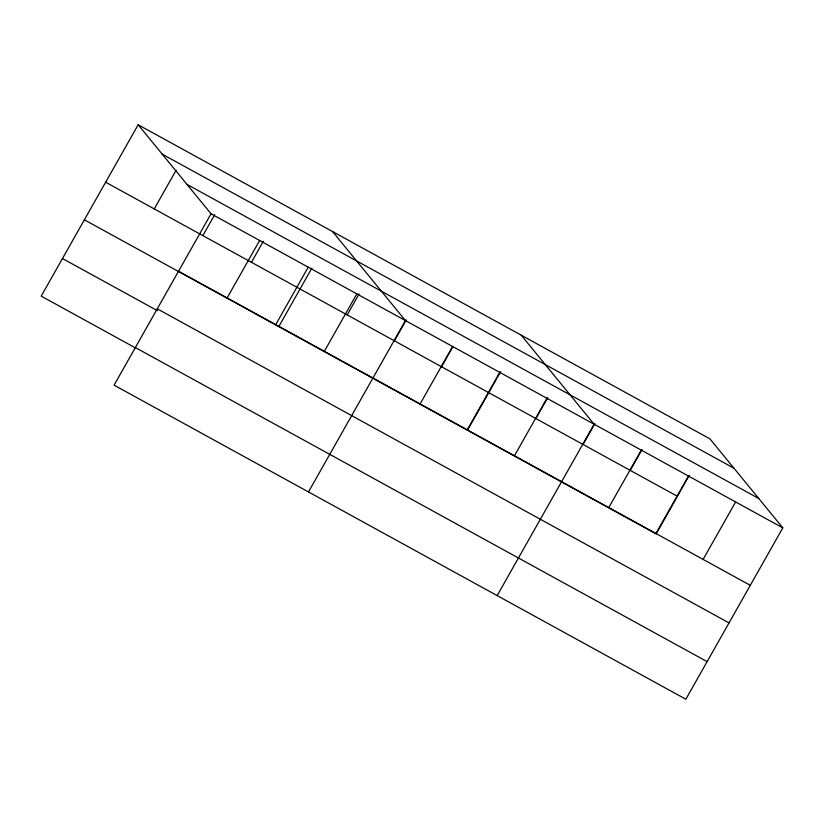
<?xml version="1.0" encoding="UTF-8"?>
<svg xmlns="http://www.w3.org/2000/svg" width="824" height="824" viewBox="0 0 824 824"><rect width="100%" height="100%" fill="white"/><g stroke="black" fill="none" stroke-linecap="round" stroke-linejoin="round"><path stroke-width="1.24" d="M138.154 124.764L211.037 213.787L114.083 385.158L685.846 699.236L782.8 527.865L709.917 438.842L138.154 124.764L41.2 296.135L135.085 347.707M154.243 208.915L176.13 170.249M202.848 235.613L214.724 214.621M227.136 297.938L259.642 240.484M251.444 262.31L263.32 241.319M275.731 324.635L308.238 267.182M278.78 326.603L311.925 268.016M324.337 351.333L356.844 293.88M347.213 314.923L359.089 293.931M308.485 491.938L405.439 320.577L332.556 231.554M394.387 340.827L406.263 319.836M420.106 403.945L452.613 346.492M441.561 366.742L452.809 346.853M467.27 429.85L499.777 372.397M500.601 371.665L467.455 430.241L374.24 379.04M514.444 455.765L546.951 398.311M535.899 418.571L547.775 397.57M497.171 595.587L594.114 424.226L521.231 335.203M583.062 444.476L594.949 423.484M608.781 507.584L641.288 450.131M630.236 470.391L642.112 449.399M655.956 533.499L688.462 476.045M689.286 475.304L656.141 533.89L468.578 430.859M703.119 559.414L735.626 501.96M162.204 154.139L733.968 468.228M186.986 184.411L758.75 498.489M211.037 213.787L782.8 527.865M105.647 182.217L677.41 496.306M178.53 271.24L750.293 585.318M84.378 219.812L373.118 378.422M157.271 308.835L729.024 622.913M62.47 258.54L157.456 310.72M135.352 347.563L707.116 661.641"/></g></svg>
